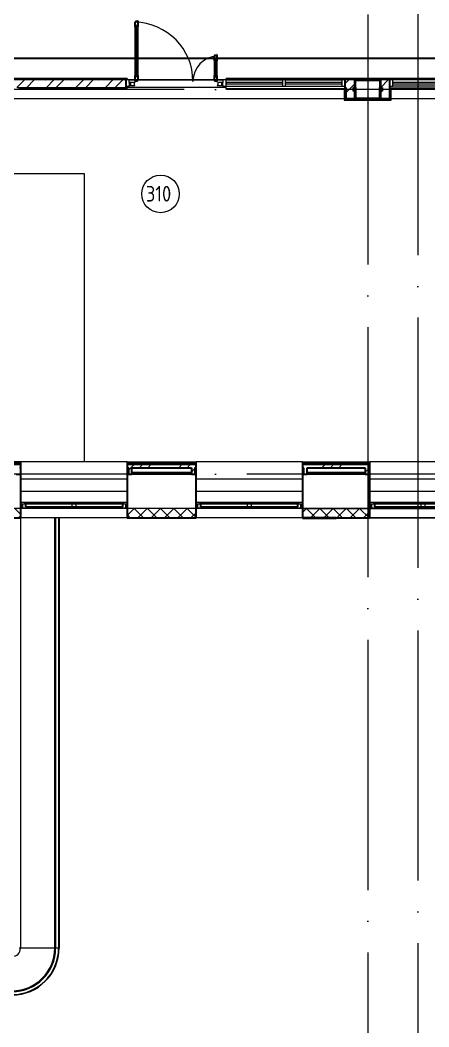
# Model space of a CAD drawing. Header units: millimetres. Extents: x -1073752 to 1436911, y -1379358 to 94781.
# Drawn here: x -1020261 to -1013727, y -1139826 to -1123731 of the extents above; entities that cross this region are included whole.
import ezdxf

# ---------------------------------------------------------------- set-up
doc = ezdxf.new("R2010")
doc.units = ezdxf.units.MM
doc.linetypes.add('ADSK_Линия сетки', pattern=[25, 20, -2.5, 0, -2.5])
doc.linetypes.add('ADSK_Сверху', pattern=[450, 300, -150])
for name, color, linetype, lineweight in [('_ Окна', 7, 'Continuous', 9), ('Витраж', 7, 'Continuous', 9), ('Двери', 252, 'Continuous', 9), ('лс', 5, 'Continuous', 30), ('Марки помещений', 7, 'Continuous', 20), ('Несущие колонны', 7, 'Continuous', 18), ('Ограждение', 252, 'Continuous', 9), ('Окна', 7, 'Continuous', 9), ('Оси', 252, 'Continuous', 9), ('Панели витража', 7, 'Continuous', 9), ('Перекрытие', 252, 'Continuous', 18), ('Стены внутренние', 7, 'Continuous', 18), ('Стены наружные', 7, 'Continuous', 18), ('Стены штриховка', 7, 'Continuous', 9)]:
    doc.layers.add(name, color=color, linetype=linetype, lineweight=lineweight)
doc.layers.add('Двери открывание', color=7, linetype='Continuous', lineweight=9, true_color=0xc0c0c0)
doc.layers.add('Линии', color=7, linetype='Continuous', lineweight=9, true_color=0x00a600)
doc.styles.add('GOST Common_2', font='', dxfattribs={"width": 0.9, "height": 250})
doc.styles.get('GOST Common_2').set_extended_font_data('GOST type B')

# ---------------------------------------------------------------- blocks, each defined once
blk = doc.blocks.new('3 этаж')
at = {"layer": '_ Окна', "color": 251, "true_color": 0x636466}
for p, q in [((281426, -18245), (281401, -18245)), ((281401, -18303), (281426, -18303)), ((281426, -18303), (281426, -18245)), ((283101, -18245), (283076, -18245)), ((283076, -18245), (283076, -18303)), ((283076, -18303), (283101, -18303)), ((284226, -18245), (284201, -18245)), ((284201, -18303), (284226, -18303)), ((284226, -18303), (284226, -18245)), ((285901, -18245), (285876, -18245)), ((285876, -18245), (285876, -18303)), ((285876, -18303), (285901, -18303)), ((287006, -18245), (286981, -18245)), ((286981, -18303), (287006, -18303)), ((287006, -18303), (287006, -18245))]:
    blk.add_line(p, q, dxfattribs=at)
at = {"layer": '_ Окна', "color": 251, "lineweight": 18, "true_color": 0x636466}
for p, q in [((281464, -18245), (281426, -18245)), ((281426, -18245), (281426, -18303)), ((281426, -18303), (281485, -18303)), ((281472, -18286), (281472, -18245)), ((281484, -18286), (281472, -18286)), ((281485, -18303), (281490, -18286)), ((283012, -18286), (283016, -18303)), ((283016, -18303), (283076, -18303)), ((283030, -18286), (283018, -18286)), ((283030, -18245), (283030, -18286)), ((283076, -18245), (283038, -18245)), ((283076, -18303), (283076, -18245)), ((284264, -18245), (284226, -18245)), ((284226, -18245), (284226, -18303)), ((284226, -18303), (284285, -18303)), ((284272, -18286), (284272, -18245)), ((284284, -18286), (284272, -18286)), ((284285, -18303), (284290, -18286)), ((285812, -18286), (285816, -18303)), ((285816, -18303), (285876, -18303)), ((285830, -18286), (285818, -18286)), ((285830, -18245), (285830, -18286)), ((285876, -18245), (285838, -18245)), ((285876, -18303), (285876, -18245)), ((287044, -18245), (287006, -18245)), ((287006, -18245), (287006, -18303)), ((287006, -18303), (287065, -18303)), ((287052, -18286), (287052, -18245)), ((287064, -18286), (287052, -18286)), ((287065, -18303), (287070, -18286))]:
    blk.add_line(p, q, dxfattribs=at)
at = {"layer": 'Витраж', "color": 251, "lineweight": 18, "true_color": 0x636466, "extrusion": (0, 0, -1)}
for p, q in [((283131, -11463), (283081, -11463)), ((283081, -11463), (283081, -11563)), ((283081, -11563), (283131, -11563)), ((283131, -11503), (283131, -11463)), ((283131, -11563), (283131, -11553)), ((284681, -11463), (284631, -11463)), ((284631, -11463), (284631, -11503)), ((284631, -11553), (284631, -11563)), ((284631, -11563), (284681, -11563)), ((284681, -11563), (284681, -11463)), ((285631, -11463), (285581, -11463)), ((285581, -11463), (285581, -11563)), ((285581, -11563), (285631, -11563)), ((285631, -11563), (285631, -11463)), ((286581, -11463), (286531, -11463)), ((286531, -11463), (286531, -11563)), ((286531, -11563), (286581, -11563)), ((286581, -11563), (286581, -11463)), ((287345, -11463), (287295, -11463)), ((287295, -11463), (287295, -11563)), ((287295, -11563), (287345, -11563)), ((287345, -11563), (287345, -11463))]:
    blk.add_line(p, q, dxfattribs=at)
at = {"layer": 'Витраж', "color": 251, "true_color": 0x636466}
for p, q in [((284681, -11463), (285581, -11463)), ((284681, -11563), (285581, -11563)), ((285631, -11463), (286531, -11463)), ((285631, -11563), (286531, -11563)), ((288245, -11463), (287346, -11463)), ((288245, -11563), (287346, -11563))]:
    blk.add_line(p, q, dxfattribs=at)
at = {"layer": 'Витраж', "color": 251, "lineweight": 18, "true_color": 0x636466}
for p, q in [((286581, -11463), (286531, -11463)), ((286531, -11463), (286531, -11563)), ((286531, -11563), (286581, -11563)), ((286581, -11563), (286581, -11463)), ((287346, -11463), (287296, -11463)), ((287296, -11463), (287296, -11563)), ((287296, -11563), (287346, -11563)), ((287346, -11563), (287346, -11463))]:
    blk.add_line(p, q, dxfattribs=at)
at = {"layer": 'Двери', "color": 251, "lineweight": 30, "true_color": 0x636466}
for p, q in [((283231, -10539), (283223, -10539)), ((283223, -10539), (283223, -10615)), ((283232, -10615), (283223, -10615)), ((283265, -10530), (283231, -10530)), ((283231, -10530), (283231, -10539)), ((283232, -10597), (283232, -10615)), ((283253, -10597), (283232, -10597)), ((283253, -10615), (283253, -10597)), ((283273, -10615), (283253, -10615)), ((283273, -10521), (283265, -10521)), ((283265, -10521), (283265, -10530)), ((283273, -10615), (283273, -10521)), ((284497, -11079), (284489, -11079)), ((284489, -11079), (284489, -11155)), ((284531, -11070), (284497, -11070)), ((284497, -11070), (284497, -11079)), ((284539, -11061), (284531, -11061)), ((284531, -11061), (284531, -11070)), ((284539, -11155), (284539, -11061)), ((284489, -11155), (284509, -11155)), ((284509, -11155), (284509, -11137)), ((284509, -11137), (284530, -11137)), ((284530, -11137), (284530, -11155)), ((284530, -11155), (284539, -11155)), ((283223, -11391), (283223, -11485)), ((283232, -11391), (283223, -11391)), ((283232, -11409), (283232, -11391)), ((283253, -11409), (283232, -11409)), ((283253, -11391), (283253, -11409)), ((283273, -11391), (283253, -11391)), ((283273, -11467), (283273, -11391)), ((284489, -11391), (284489, -11467)), ((284489, -11391), (284509, -11391)), ((284509, -11391), (284509, -11409)), ((284509, -11409), (284530, -11409)), ((284530, -11391), (284539, -11391)), ((284530, -11409), (284530, -11391)), ((284539, -11485), (284539, -11391)), ((283223, -11485), (283231, -11485)), ((283231, -11485), (283231, -11476)), ((283231, -11476), (283265, -11476)), ((283265, -11476), (283265, -11467)), ((283265, -11467), (283273, -11467)), ((284489, -11467), (284497, -11467)), ((284497, -11467), (284497, -11476)), ((284497, -11476), (284531, -11476)), ((284531, -11476), (284531, -11485)), ((284531, -11485), (284539, -11485))]:
    blk.add_line(p, q, dxfattribs=at)
at = {"layer": 'Двери', "color": 251, "true_color": 0x636466}
for p, q in [((283223, -10615), (283223, -11391)), ((283232, -10597), (283232, -11409)), ((283253, -10597), (283232, -10597)), ((283253, -11409), (283253, -10597)), ((283273, -11391), (283273, -10615)), ((284489, -11155), (284489, -11391)), ((284509, -11409), (284509, -11137)), ((284509, -11137), (284530, -11137)), ((284530, -11137), (284530, -11409)), ((284539, -11391), (284539, -11155)), ((283232, -11409), (283253, -11409)), ((284530, -11409), (284509, -11409)), ((283131, -11503), (283131, -11553)), ((283151, -11503), (283131, -11503)), ((283131, -11553), (283151, -11553)), ((283151, -11553), (283151, -11503)), ((283200, -11503), (283151, -11503)), ((283151, -11503), (283151, -11553)), ((283151, -11553), (283223, -11553)), ((283200, -11511), (283200, -11503)), ((283214, -11511), (283200, -11511)), ((283214, -11545), (283214, -11511)), ((283223, -11545), (283214, -11545)), ((283223, -11553), (283223, -11545)), ((284548, -11545), (284539, -11545)), ((284539, -11545), (284539, -11553)), ((284539, -11553), (284611, -11553)), ((284562, -11511), (284548, -11511)), ((284548, -11511), (284548, -11545)), ((284562, -11503), (284562, -11511)), ((284611, -11503), (284562, -11503)), ((284631, -11503), (284611, -11503)), ((284611, -11503), (284611, -11553)), ((284611, -11553), (284611, -11503)), ((284611, -11553), (284631, -11553)), ((284631, -11553), (284631, -11503))]:
    blk.add_line(p, q, dxfattribs=at)
at = {"layer": 'Двери открывание', "color": 251, "true_color": 0x636466}
for centre, radius, start, end in [((283205, -11485), 946, 0, 88.9097), ((284557, -11485), 406, 92.541, 180)]:
    blk.add_arc(centre, radius, start, end, dxfattribs=at)
at = {"layer": 'Линии', "color": 251, "linetype": 'ADSK_Сверху', "ltscale": 200, "true_color": 0x636466}
for p, q in [((294551, -11463), (261341, -11463)), ((294551, -11763), (261341, -11763))]:
    blk.add_line(p, q, dxfattribs=at)
at = {"layer": 'Марки помещений', "color": 251, "true_color": 0x636466}
blk.add_circle((283633, -13285), 300, dxfattribs=at)
at = {"layer": 'Несущие колонны', "color": 251, "lineweight": 40, "true_color": 0x636466}
for p, q in [((286746, -11463), (287146, -11463)), ((286746, -11763), (286746, -11463)), ((287146, -11463), (286746, -11463)), ((286746, -11583), (286746, -11763)), ((287146, -11463), (287146, -11763)), ((287146, -11763), (287146, -11583)), ((287146, -11763), (286746, -11763)), ((286746, -11763), (287146, -11763))]:
    blk.add_line(p, q, dxfattribs=at)
at = {"layer": 'Несущие колонны', "color": 251, "true_color": 0x636466}
for p, q in [((286746, -11463), (286746, -11583)), ((287146, -11583), (287146, -11463))]:
    blk.add_line(p, q, dxfattribs=at)
at = {"layer": 'Ограждение', "color": 251, "true_color": 0x636466}
for p, q in [((283101, -11438), (280451, -11438)), ((283081, -11448), (283101, -11448)), ((283101, -11438), (283101, -11448)), ((284681, -11443), (284681, -11438)), ((291686, -11438), (284681, -11438)), ((281371, -11608), (283101, -11608)), ((283101, -11598), (283081, -11598)), ((283101, -11598), (283101, -11608)), ((284681, -11608), (284681, -11603)), ((284681, -11608), (286571, -11608)), ((286571, -11608), (286576, -11603)), ((286571, -11608), (286571, -11788)), ((287321, -11608), (287316, -11603)), ((287321, -11788), (287321, -11608)), ((287321, -11608), (291526, -11608)), ((286571, -11788), (286576, -11783)), ((286571, -11788), (287321, -11788)), ((287321, -11788), (287316, -11783)), ((281401, -17578), (281401, -17563)), ((281401, -17563), (283101, -17563)), ((283101, -17563), (283101, -17578)), ((284201, -17578), (284201, -17563)), ((284201, -17563), (285901, -17563)), ((285901, -17563), (285901, -17578)), ((286981, -17578), (286981, -17563)), ((286981, -17563), (288681, -17563)), ((281401, -17838), (283101, -17838)), ((284126, -17738), (283176, -17738)), ((284201, -17838), (285901, -17838)), ((286906, -17738), (285976, -17738)), ((286981, -17838), (288681, -17838)), ((281401, -18038), (283101, -18038)), ((284201, -18038), (285901, -18038)), ((286981, -18038), (288681, -18038)), ((281401, -18213), (283101, -18213)), ((284201, -18213), (285901, -18213)), ((286981, -18213), (288681, -18213)), ((281394, -18465), (281394, -25344)), ((281942, -25344), (281942, -18465)), ((281956, -18465), (281956, -25344)), ((282003, -18465), (282003, -25344)), ((282010, -18465), (282010, -25344)), ((281394, -25344), (281373, -25344)), ((281942, -25344), (281394, -25344)), ((281956, -25344), (281942, -25344)), ((282003, -25344), (281956, -25344)), ((282010, -25344), (282003, -25344))]:
    blk.add_line(p, q, dxfattribs=at)
for radius in [681, 133, 749, 742, 695]:
    blk.add_arc((281261, -25344), radius, 270, 0, dxfattribs=at)
at = {"layer": 'Окна', "color": 251, "true_color": 0x636466}
for p, q in [((281464, -18228), (282236, -18228)), ((281464, -18245), (281464, -18228)), ((282236, -18245), (281464, -18245)), ((281484, -18286), (281484, -18245)), ((282216, -18286), (281484, -18286)), ((281485, -18303), (283016, -18303)), ((282216, -18245), (282216, -18286)), ((282286, -18286), (282216, -18286)), ((282236, -18228), (282266, -18228)), ((282236, -18228), (282236, -18245)), ((282266, -18245), (282236, -18245)), ((282266, -18228), (283038, -18228)), ((282266, -18245), (282266, -18228)), ((283038, -18245), (282266, -18245)), ((282286, -18286), (282286, -18245)), ((283018, -18286), (282286, -18286)), ((283018, -18245), (283018, -18286)), ((283038, -18228), (283038, -18245)), ((284264, -18228), (285036, -18228)), ((284264, -18245), (284264, -18228)), ((285036, -18245), (284264, -18245)), ((284284, -18286), (284284, -18245)), ((285016, -18286), (284284, -18286)), ((284285, -18303), (285816, -18303)), ((285016, -18245), (285016, -18286)), ((285086, -18286), (285016, -18286)), ((285036, -18228), (285066, -18228)), ((285036, -18228), (285036, -18245)), ((285066, -18245), (285036, -18245)), ((285066, -18228), (285838, -18228)), ((285066, -18245), (285066, -18228)), ((285838, -18245), (285066, -18245)), ((285086, -18286), (285086, -18245)), ((285818, -18286), (285086, -18286)), ((285818, -18245), (285818, -18286)), ((285838, -18228), (285838, -18245)), ((287044, -18228), (287816, -18228)), ((287044, -18245), (287044, -18228)), ((287816, -18245), (287044, -18245)), ((287064, -18286), (287064, -18245)), ((287796, -18286), (287064, -18286)), ((287065, -18303), (288596, -18303)), ((287796, -18245), (287796, -18286)), ((287866, -18286), (287796, -18286)), ((287816, -18228), (287846, -18228)), ((287816, -18228), (287816, -18245)), ((287846, -18245), (287816, -18245)), ((287846, -18228), (288618, -18228)), ((287846, -18245), (287846, -18228)), ((288618, -18245), (287846, -18245)), ((287866, -18286), (287866, -18245)), ((288598, -18286), (287866, -18286))]:
    blk.add_line(p, q, dxfattribs=at)
at = {"layer": 'Оси', "color": 251, "linetype": 'ADSK_Линия сетки', "ltscale": 200, "true_color": 0x636466}
for p, q in [((286946, 34587), (286946, -30120)), ((287746, -263), (287746, -31390)), ((314013, -11613), (237074, -11613)), ((314013, -17763), (237074, -17763))]:
    blk.add_line(p, q, dxfattribs=at)
at = {"layer": 'Панели витража', "color": 251, "lineweight": 18, "true_color": 0x636466}
for p, q in [((285581, -11501), (284681, -11501)), ((284681, -11501), (284681, -11526)), ((284681, -11526), (285581, -11526)), ((285581, -11526), (285581, -11501)), ((286531, -11501), (285631, -11501)), ((285631, -11501), (285631, -11526)), ((285631, -11526), (286531, -11526)), ((286531, -11526), (286531, -11501)), ((288245, -11501), (287345, -11501)), ((287345, -11501), (287345, -11526)), ((287345, -11526), (288245, -11526))]:
    blk.add_line(p, q, dxfattribs=at)
at = {"layer": 'Перекрытие', "color": 251, "true_color": 0x636466}
for p, q in [((282416, -12963), (280616, -12963)), ((282416, -17563), (282416, -12963)), ((280616, -17563), (281401, -17563))]:
    blk.add_line(p, q, dxfattribs=at)
at = {"layer": 'Стены внутренние', "color": 251, "lineweight": 30, "true_color": 0x636466}
for p, q in [((281401, -18465), (281401, -17763)), ((283101, -17763), (283101, -18465)), ((284126, -17763), (283176, -17763)), ((284201, -18465), (284201, -17763)), ((285901, -17763), (285901, -18465)), ((286906, -17763), (285976, -17763)), ((286981, -18465), (286981, -17763)), ((280226, -18465), (281401, -18465)), ((283101, -18465), (284201, -18465)), ((285901, -18465), (286981, -18465))]:
    blk.add_line(p, q, dxfattribs=at)
at = {"layer": 'Стены внутренние', "color": 251, "true_color": 0x636466}
for p, q in [((312296, -18313), (280362, -18313)), ((285901, -18313), (288681, -18313)), ((283101, -18465), (281401, -18465)), ((285901, -18465), (284201, -18465)), ((288681, -18465), (286981, -18465))]:
    blk.add_line(p, q, dxfattribs=at)
at = {"layer": 'Стены внутренние', "color": 251, "linetype": 'Continuous', "lineweight": 9, "true_color": 0x636466}
for p, q in [((281399, -18411), (281301, -18313)), ((283103, -18419), (283209, -18313)), ((283360, -18463), (283210, -18313)), ((283271, -18463), (283421, -18313)), ((283572, -18463), (283422, -18313)), ((283483, -18463), (283633, -18313)), ((283784, -18463), (283634, -18313)), ((283695, -18463), (283845, -18313)), ((283997, -18463), (283847, -18313)), ((283907, -18463), (284057, -18313)), ((284201, -18456), (284059, -18313)), ((285901, -18379), (285966, -18313)), ((286118, -18463), (285968, -18313)), ((286028, -18463), (286178, -18313)), ((286330, -18463), (286180, -18313)), ((286241, -18463), (286391, -18313)), ((286542, -18463), (286392, -18313)), ((286453, -18463), (286603, -18313)), ((286754, -18463), (286604, -18313)), ((286665, -18463), (286815, -18313)), ((286966, -18463), (286816, -18313)), ((281361, -18463), (281399, -18426)), ((283148, -18463), (283103, -18418)), ((283868, -18463), (283866, -18465)), ((284119, -18463), (284201, -18382)), ((284123, -18465), (284122, -18463)), ((285906, -18463), (285903, -18461)), ((286877, -18463), (286981, -18360))]:
    blk.add_line(p, q, dxfattribs=at)
at = {"layer": 'Стены наружные', "color": 251, "lineweight": 30, "true_color": 0x636466}
for p, q in [((283081, -11443), (280456, -11443)), ((283081, -11603), (283081, -11443)), ((286581, -11443), (286581, -11778)), ((287296, -11443), (286581, -11443)), ((286596, -11583), (286596, -11763)), ((286716, -11583), (286746, -11583)), ((286716, -11643), (286716, -11583)), ((286746, -11463), (287146, -11463)), ((287146, -11583), (287176, -11583)), ((287176, -11583), (287176, -11643)), ((287296, -11763), (287296, -11443)), ((287311, -11583), (287296, -11583)), ((287296, -11583), (287296, -11763)), ((287311, -11583), (287311, -11778)), ((281366, -11603), (283081, -11603)), ((286576, -11603), (286576, -11783)), ((286581, -11603), (286576, -11603)), ((286746, -11643), (286716, -11643)), ((286746, -11763), (286746, -11643)), ((287176, -11643), (287146, -11643)), ((287146, -11643), (287146, -11763)), ((291536, -11598), (287311, -11598)), ((287316, -11783), (287316, -11603)), ((287316, -11603), (291531, -11603)), ((286576, -11783), (287316, -11783)), ((286581, -11778), (287311, -11778)), ((287296, -11763), (286596, -11763)), ((281401, -17578), (280616, -17578)), ((281401, -17763), (281401, -17578)), ((283101, -17578), (283101, -17763)), ((284201, -17578), (283101, -17578)), ((283176, -17663), (284126, -17663)), ((283176, -17763), (283176, -17663)), ((284126, -17663), (284126, -17763)), ((284201, -17763), (284201, -17578)), ((285901, -17578), (285901, -17763)), ((286981, -17578), (285901, -17578)), ((285976, -17663), (286906, -17663)), ((285976, -17763), (285976, -17663)), ((286906, -17663), (286906, -17763)), ((286981, -17763), (286981, -17578)), ((281326, -17763), (281401, -17763)), ((283101, -17763), (283176, -17763)), ((284126, -17763), (284201, -17763)), ((285901, -17763), (285976, -17763)), ((286906, -17763), (286981, -17763)), ((286441, -18465), (285901, -18465)), ((285901, -18465), (285901, -18470)), ((285901, -18470), (286441, -18470)), ((286441, -18465), (286441, -18470))]:
    blk.add_line(p, q, dxfattribs=at)
at = {"layer": 'Стены наружные', "color": 251, "linetype": 'Continuous', "lineweight": 9, "true_color": 0x636466}
for p, q in [((281338, -11583), (281458, -11463)), ((281447, -11448), (281452, -11443)), ((281495, -11583), (281615, -11463)), ((281518, -11448), (281523, -11443)), ((281588, -11448), (281593, -11443)), ((281650, -11598), (281665, -11583)), ((281659, -11448), (281664, -11443)), ((281730, -11448), (281735, -11443)), ((281785, -11463), (281800, -11448)), ((281800, -11448), (281805, -11443)), ((281809, -11583), (281929, -11463)), ((281871, -11448), (281876, -11443)), ((281942, -11448), (281947, -11443)), ((281966, -11583), (282086, -11463)), ((282013, -11448), (282018, -11443)), ((282075, -11598), (282090, -11583)), ((282083, -11448), (282088, -11443)), ((282154, -11448), (282159, -11443)), ((282210, -11463), (282225, -11448)), ((282225, -11448), (282230, -11443)), ((282281, -11583), (282401, -11463)), ((282295, -11448), (282300, -11443)), ((282366, -11448), (282371, -11443)), ((282437, -11448), (282442, -11443)), ((282438, -11583), (282558, -11463)), ((282499, -11598), (282514, -11583)), ((282507, -11448), (282512, -11443)), ((282578, -11448), (282583, -11443)), ((282634, -11463), (282649, -11448)), ((282649, -11448), (282654, -11443)), ((282720, -11448), (282725, -11443)), ((282752, -11583), (282872, -11463)), ((282790, -11448), (282795, -11443)), ((282861, -11448), (282866, -11443)), ((282909, -11583), (283029, -11463)), ((282923, -11598), (282938, -11583)), ((282932, -11448), (282937, -11443)), ((283002, -11448), (283007, -11443)), ((283058, -11463), (283073, -11448)), ((283073, -11448), (283078, -11443)), ((286581, -11526), (286644, -11463)), ((286609, -11448), (286614, -11443)), ((286621, -11643), (286681, -11583)), ((286679, -11448), (286684, -11443)), ((286681, -11583), (286746, -11519)), ((286750, -11448), (286755, -11443)), ((286821, -11448), (286826, -11443)), ((286877, -11463), (286892, -11448)), ((286892, -11448), (286897, -11443)), ((286962, -11448), (286967, -11443)), ((287033, -11448), (287038, -11443)), ((287104, -11448), (287109, -11443)), ((287152, -11583), (287272, -11463)), ((287174, -11448), (287179, -11443)), ((287245, -11448), (287250, -11443)), ((281433, -11603), (281438, -11598)), ((281504, -11603), (281509, -11598)), ((281575, -11603), (281580, -11598)), ((281645, -11603), (281650, -11598)), ((281716, -11603), (281721, -11598)), ((281787, -11603), (281792, -11598)), ((281858, -11603), (281863, -11598)), ((281928, -11603), (281933, -11598)), ((281999, -11603), (282004, -11598)), ((282070, -11603), (282075, -11598)), ((282140, -11603), (282145, -11598)), ((282211, -11603), (282216, -11598)), ((282282, -11603), (282287, -11598)), ((282352, -11603), (282357, -11598)), ((282423, -11603), (282428, -11598)), ((282494, -11603), (282499, -11598)), ((282565, -11603), (282570, -11598)), ((282635, -11603), (282640, -11598)), ((282706, -11603), (282711, -11598)), ((282777, -11603), (282782, -11598)), ((282847, -11603), (282852, -11598)), ((282918, -11603), (282923, -11598)), ((282989, -11603), (282994, -11598)), ((283060, -11603), (283065, -11598)), ((286576, -11623), (286581, -11618)), ((286576, -11694), (286581, -11689)), ((286581, -11759), (286596, -11744)), ((286596, -11669), (286621, -11643)), ((287311, -11666), (287316, -11661)), ((287311, -11736), (287316, -11731)), ((287373, -11603), (287378, -11598)), ((287444, -11603), (287449, -11598)), ((287514, -11603), (287519, -11598)), ((287585, -11603), (287590, -11598)), ((287656, -11603), (287661, -11598)), ((287726, -11603), (287731, -11598)), ((287797, -11603), (287802, -11598)), ((287868, -11603), (287873, -11598)), ((286576, -11764), (286581, -11759)), ((286627, -11783), (286632, -11778)), ((286698, -11783), (286703, -11778)), ((286769, -11783), (286774, -11778)), ((286839, -11783), (286844, -11778)), ((286910, -11783), (286915, -11778)), ((286981, -11783), (286986, -11778)), ((286986, -11778), (287001, -11763)), ((287052, -11783), (287057, -11778)), ((287122, -11783), (287127, -11778)), ((287193, -11783), (287198, -11778)), ((287264, -11783), (287269, -11778)), ((287287, -11763), (287296, -11755)), ((281393, -17583), (281398, -17578)), ((283126, -17698), (283160, -17663)), ((283160, -17663), (283210, -17613)), ((283161, -17583), (283166, -17578)), ((283231, -17583), (283236, -17578)), ((283272, -17613), (283285, -17601)), ((283285, -17601), (283297, -17588)), ((283295, -17663), (283345, -17613)), ((283297, -17588), (283302, -17583)), ((283302, -17583), (283307, -17578)), ((283373, -17583), (283378, -17578)), ((283430, -17663), (283480, -17613)), ((283444, -17583), (283449, -17578)), ((283484, -17613), (283497, -17601)), ((283497, -17601), (283509, -17588)), ((283514, -17583), (283519, -17578)), ((283585, -17583), (283590, -17578)), ((283656, -17583), (283661, -17578)), ((283696, -17613), (283709, -17601)), ((283709, -17601), (283721, -17588)), ((283721, -17588), (283726, -17583)), ((283726, -17583), (283731, -17578)), ((283797, -17583), (283802, -17578)), ((283868, -17583), (283873, -17578)), ((283909, -17613), (283921, -17601)), ((283921, -17601), (283934, -17588)), ((283923, -17663), (283973, -17613)), ((283939, -17583), (283944, -17578)), ((284009, -17583), (284014, -17578)), ((284058, -17663), (284108, -17613)), ((284080, -17583), (284085, -17578)), ((284121, -17613), (284133, -17601)), ((284126, -17731), (284176, -17681)), ((284133, -17601), (284146, -17588)), ((284146, -17588), (284151, -17583)), ((284151, -17583), (284156, -17578)), ((284193, -17663), (284201, -17656)), ((285918, -17583), (285923, -17578)), ((285989, -17583), (285994, -17578)), ((286030, -17613), (286042, -17601)), ((286042, -17601), (286055, -17588)), ((286060, -17583), (286065, -17578)), ((286131, -17583), (286136, -17578)), ((286201, -17583), (286206, -17578)), ((286213, -17663), (286263, -17613)), ((286242, -17613), (286254, -17601)), ((286254, -17601), (286267, -17588)), ((286267, -17588), (286272, -17583)), ((286272, -17583), (286277, -17578)), ((286343, -17583), (286348, -17578)), ((286348, -17663), (286398, -17613)), ((286413, -17583), (286418, -17578)), ((286454, -17613), (286467, -17601)), ((286467, -17601), (286479, -17588)), ((286483, -17663), (286533, -17613)), ((286484, -17583), (286489, -17578)), ((286555, -17583), (286560, -17578)), ((286626, -17583), (286631, -17578)), ((286666, -17613), (286679, -17601)), ((286679, -17601), (286691, -17588)), ((286691, -17588), (286696, -17583)), ((286696, -17583), (286701, -17578)), ((286767, -17583), (286772, -17578)), ((286838, -17583), (286843, -17578)), ((286878, -17613), (286891, -17601)), ((286891, -17601), (286903, -17588)), ((286906, -17734), (286956, -17684)), ((286908, -17583), (286913, -17578)), ((286977, -17663), (286981, -17659)), ((286979, -17583), (286981, -17582)), ((283122, -17763), (283126, -17760)), ((284183, -17763), (284188, -17758)), ((284188, -17758), (284201, -17745)), ((285901, -17743), (285913, -17730)), ((285913, -17730), (285926, -17718)), ((286956, -17748), (286968, -17736)), ((286968, -17736), (286981, -17723))]:
    blk.add_line(p, q, dxfattribs=at)
at = {"layer": 'Стены наружные', "color": 251, "true_color": 0x636466}
for p, q in [((284681, -11583), (283081, -11583)), ((283131, -11463), (283223, -11463)), ((283273, -11463), (284489, -11463)), ((284539, -11463), (284631, -11463)), ((284681, -11463), (284681, -11443)), ((284681, -11443), (286581, -11443)), ((284681, -11603), (284681, -11563)), ((286746, -11583), (286746, -11463)), ((287146, -11463), (287146, -11583)), ((287296, -11443), (289245, -11443)), ((286576, -11603), (284681, -11603)), ((283176, -17748), (284126, -17748)), ((285976, -17748), (286906, -17748)), ((288681, -18470), (286441, -18470))]:
    blk.add_line(p, q, dxfattribs=at)
at = {"layer": 'Стены штриховка', "color": 251, "true_color": 0x636466}
for p, q in [((283081, -11448), (280461, -11448)), ((283081, -11463), (281196, -11463)), ((281346, -11583), (283081, -11583)), ((287296, -11448), (286581, -11448)), ((286746, -11463), (286581, -11463)), ((286581, -11583), (286596, -11583)), ((287296, -11463), (287146, -11463)), ((281366, -11598), (283081, -11598)), ((280596, -17588), (281401, -17588)), ((280596, -17601), (281401, -17601)), ((280596, -17613), (281401, -17613)), ((281401, -17583), (280611, -17583)), ((281401, -17663), (281376, -17663)), ((281388, -17663), (281388, -17763)), ((284201, -17583), (283101, -17583)), ((283101, -17588), (284201, -17588)), ((283101, -17601), (284201, -17601)), ((283101, -17613), (284201, -17613)), ((283126, -17663), (283101, -17663)), ((283113, -17663), (283113, -17763)), ((283126, -17663), (283126, -17763)), ((284201, -17663), (284176, -17663)), ((284176, -17663), (284176, -17763)), ((284188, -17663), (284188, -17763)), ((286981, -17583), (285901, -17583)), ((285901, -17588), (286981, -17588)), ((285901, -17601), (286981, -17601)), ((285901, -17613), (286981, -17613)), ((285926, -17663), (285901, -17663)), ((285913, -17663), (285913, -17763)), ((285926, -17663), (285926, -17763)), ((286981, -17663), (286956, -17663)), ((286956, -17663), (286956, -17763)), ((286968, -17663), (286968, -17763)), ((280228, -18463), (281399, -18463)), ((281401, -18389), (281399, -18389)), ((281399, -18463), (281399, -18389)), ((283103, -18389), (283101, -18389)), ((283103, -18389), (283103, -18463)), ((283103, -18463), (284201, -18463)), ((285903, -18389), (285901, -18389)), ((285903, -18389), (285903, -18463)), ((285903, -18463), (286979, -18463)), ((286981, -18389), (286979, -18389)), ((286979, -18463), (286979, -18389))]:
    blk.add_line(p, q, dxfattribs=at)
at = {"layer": 'Марки помещений', "color": 251, "true_color": 0x636466, "style": 'GOST Common_2', "width": 0.9}
blk.add_text('310', height=250, dxfattribs=at).set_placement((283398, -13407))

msp = doc.modelspace()

# ---------------------------------------------------------------- linework, layer by layer
at = {"layer": 'лс'}
msp.add_line((-1039734.6, -1124338.7), (-1009829, -1124338.7), dxfattribs=at)

# ---------------------------------------------------------------- block references
msp.add_blockref('3 этаж', (-1301649.5, -1113224.3))

doc.saveas('drawing.dxf')
